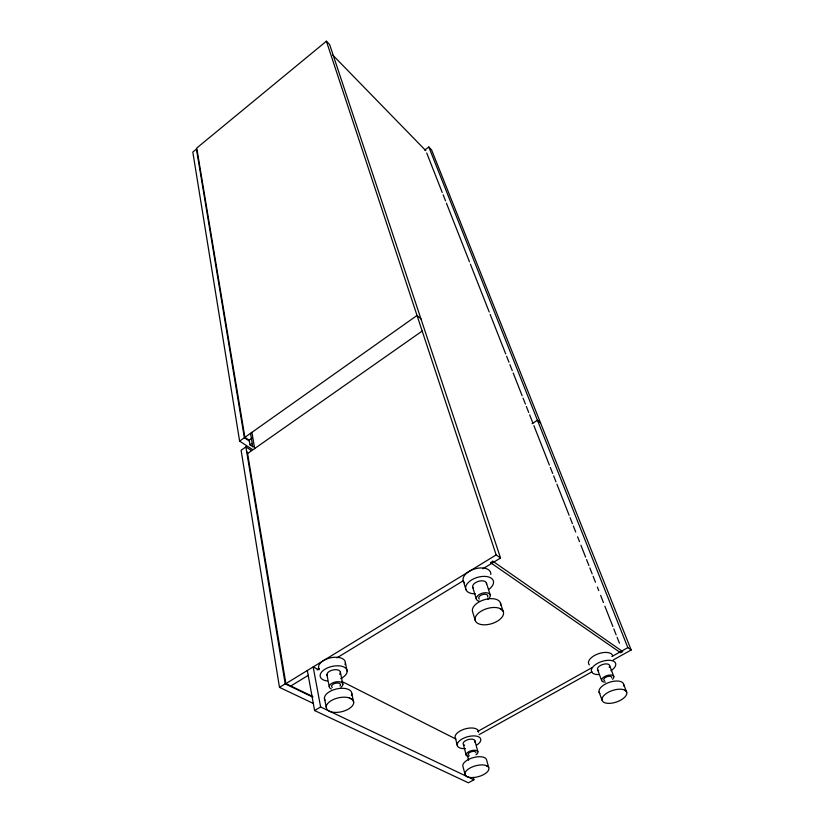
<?xml version="1.0" encoding="UTF-8"?>
<svg xmlns="http://www.w3.org/2000/svg" width="824" height="824" viewBox="0 0 824 824"><rect width="100%" height="100%" fill="white"/><g stroke="black" fill="none" stroke-linecap="round" stroke-linejoin="round"><path stroke-width="1.24" d="M482.874 568.787L500.549 558.003L329.651 44.568L326.397 41.2L196.74 148.042L244.893 437.328L249.167 440.14L249.96 444.847L253.184 446.958M424.731 150.102L428.799 147.002L431.529 149.814L631.184 649.981L613.283 659.942M239.619 441.118L244.357 437.76L196.442 149.082L192.816 152.069L239.619 441.118L252.474 449.502M244.893 437.328L417.037 315.468L420.961 318.878M249.167 440.14L252.165 438.018M251.258 450.419L245.882 446.917L241.102 450.285L279.48 687.37L313.017 703.294M249.96 444.847L252.051 443.363M247.581 453.53L422.187 331.052M532.046 423.701L537.433 420.219L540.544 422.928M279.48 687.37L285.207 683.858L312.883 697.145M247.355 452.118L285.887 683.621L496.161 554.913L500.549 558.003M290.81 685.99L308.372 675.268M317.147 669.912L319.362 668.563M336.903 657.861L463.212 580.786M314.613 710.556L320.618 706.971L473.913 779.803L468.392 782.8L314.613 710.556L307.321 670.499M477.529 731.527L591.735 667.79M611.892 656.532L627.847 647.633L631.184 649.981M479.063 734.689L592.034 671.776M486.418 765.712L487.684 766.341A12.37 5.593 -15.6 0 1 480.969 775.817A12.37 5.593 -15.6 0 1 465.251 774.993M350.035 698.289L351.663 699.092L349.407 697.98M624.798 690.224L625.952 690.986A12.988 6.077 -18.6 0 1 617.578 701.615A12.988 6.077 -18.6 0 1 602.097 700.245L599.079 692.078M500.549 608.926L502.043 609.904L499.983 608.545M285.887 683.621L312.718 696.517M487.684 766.341L485.923 765.465A12.339 5.583 -15.6 0 0 472.945 766.66A12.339 5.583 -15.6 0 0 464.921 773.561L465.23 774.993L463.037 766.794A12.309 5.624 -15.6 0 1 472.265 757.905A12.309 5.624 -15.6 0 1 486.428 759.368L488.714 767.546M318.878 669.809L313.161 666.925L320.618 706.971M341.723 681.345L455.96 739.066M625.952 690.986L624.365 689.935A12.947 6.067 -18.6 0 0 611.243 690.934A12.947 6.067 -18.6 0 0 602.035 698.597L602.076 700.245M244.357 437.76L249.703 441.273M332.865 55.198L425.761 150.607M428.799 147.002L627.847 647.633M426.708 152.996L442.22 192.456M443.158 194.845L445.506 200.819M446.443 203.219L469.484 261.805M470.422 264.195L489.229 312.028M490.167 314.418L505.678 353.877M506.616 356.267L508.974 362.241M509.912 364.63L512.26 370.615M513.197 373.004L522.138 395.726M523.075 398.116L525.424 404.09M526.361 406.479L528.72 412.464M529.657 414.853L532.943 423.227M533.89 425.617L549.402 465.076M550.339 467.466L552.688 473.44M553.635 475.829L555.984 481.813M556.921 484.203L569.147 515.288M570.084 517.678L572.433 523.662M573.37 526.052L575.729 532.036M577.603 536.815L579.488 541.595M580.899 545.179L585.596 557.137M586.534 559.537L588.892 565.511M589.829 567.901L592.178 573.885M593.115 576.275L595.474 582.249M597.349 587.038L598.76 590.623M600.644 595.402L603.456 602.581M604.868 606.165L612.86 626.487M613.808 628.887L616.156 634.861M617.094 637.251L619.442 643.235M623.624 684.25L626.755 692.387M609.606 665.545L613.829 676.607M597.503 669.418L601.633 680.511M324.429 698.422L326.706 709.093A14.039 7.128 -12.9 0 0 345.524 710.504A14.039 7.128 -12.9 0 0 351.724 699.061M326.397 41.2L496.161 554.913M500.405 602.911L503.237 611.676M486.407 582.939L490.187 594.835M472.749 587.388L476.406 599.306M463.376 581.157L465.921 589.603M502.115 609.863A14.708 7.9 -16.8 0 1 493.916 622.893A14.708 7.9 -16.8 0 1 475.324 620.709L472.646 611.902A14.626 7.931 -16.9 0 1 485.552 599.378A14.626 7.931 -16.9 0 1 500.652 604.991M474.779 740.477L477.868 751.601M467.28 755.34L468.609 760.233M473.254 777.351L473.913 779.803M466.26 755.289L463.243 744.154A6.077 2.853 -15.5 0 1 469.32 739.303A6.077 2.853 -15.5 0 1 474.614 742.033M457.485 745.988L455.373 738.077A12.092 5.737 -15.5 0 1 465.9 728.694A12.092 5.737 -15.5 0 1 478.559 732.248M345.39 662.651L347.151 671.148M351.807 693.54L353.651 702.378M340.415 672.322L342.856 684.332M326.922 674.702L329.26 686.742M251.897 432.363L254.688 448.544M250.496 433.362L252.783 446.721M245.882 446.917L285.207 683.858M475.314 620.719L475.015 618.659M604.548 680.624A4.171 1.998 -18.7 0 1 606.711 676.803A4.171 1.998 -18.7 0 1 611.686 677.843M605.372 682.107A6.417 3.08 -18.7 0 1 602.272 678.451A6.417 3.08 -18.7 0 1 611.058 675.011A6.417 3.08 -18.7 0 1 612.582 679.285M598.718 670.664A6.376 3.1 -18.7 0 1 599.048 666.42A6.376 3.1 -18.7 0 1 606.855 663.917A6.376 3.1 -18.7 0 1 609.183 667.306M598.924 674.578A12.741 6.201 -18.7 0 1 593.229 666.575A12.741 6.201 -18.7 0 1 611.83 660.601A12.741 6.201 -18.7 0 1 610.944 670.715M589.387 664.916A12.679 6.221 -18.8 0 1 597.452 654.101A12.679 6.221 -18.8 0 1 612.665 655.76M599.893 693.478A12.916 6.118 -18.6 0 1 609.812 682.179A12.916 6.118 -18.6 0 1 623.593 685.918M479.197 599.1A4.717 2.585 -16.9 0 1 482.967 594.465A4.717 2.585 -16.9 0 1 487.623 597.019M479.434 601.283A7.261 3.986 -16.9 0 1 477.755 595.649A7.261 3.986 -16.9 0 1 488.127 593.074A7.261 3.986 -16.9 0 1 487.952 599.172M473.347 588.284A7.2 4.007 -16.9 0 1 478.167 581.394A7.2 4.007 -16.9 0 1 486.551 583.989M475.263 593.826A14.399 8.003 -16.9 0 1 467.239 583.722A14.399 8.003 -16.9 0 1 488.241 576.862A14.399 8.003 -16.9 0 1 488.807 589.407M464.571 582.959A14.317 8.034 -16.9 0 1 474.109 569.137A14.317 8.034 -16.9 0 1 490.795 574.421M475.057 618.7A14.708 7.9 -16.8 0 1 484.708 609.399A14.708 7.9 -16.8 0 1 500.127 608.565M332.299 687.401A4.511 2.338 -12.8 0 1 333.123 684.229A4.511 2.338 -12.8 0 1 338.818 683.22A4.511 2.338 -12.8 0 1 339.941 686.042M331.392 688.957A6.932 3.595 -12.8 0 1 331.104 683.817A6.932 3.595 -12.8 0 1 340.745 682.097A6.932 3.595 -12.8 0 1 340.992 687.247M327.2 675.608A6.88 3.615 -12.8 0 1 334.369 669.716A6.88 3.615 -12.8 0 1 339.601 674.31M327.313 680.995A13.761 7.241 -12.8 0 1 323.018 670.623A13.761 7.241 -12.8 0 1 343.742 666.925A13.761 7.241 -12.8 0 1 340.724 678.595M319.104 669.16A13.689 7.272 -12.7 0 1 331.588 657.604A13.689 7.272 -12.7 0 1 345.009 664.628M326.16 707.363A14.039 7.128 -12.9 0 1 334.369 699.092A14.039 7.128 -12.9 0 1 349.561 697.99M324.996 700.215A13.967 7.159 -12.9 0 1 337.788 688.689A13.967 7.159 -12.9 0 1 351.405 695.487M469.196 755.33A3.976 1.844 -15.5 0 1 470.782 751.931A3.976 1.844 -15.5 0 1 475.922 752.724M468.846 756.576A6.118 2.833 -15.5 0 1 467.373 752.652A6.118 2.833 -15.5 0 1 476.118 750.427A6.118 2.833 -15.5 0 1 476.025 754.753M464.643 745.215A6.077 2.853 -15.5 0 1 463.757 744.772M465.426 748.635A12.154 5.706 -15.5 0 1 458.546 741.765A12.154 5.706 -15.5 0 1 476.262 736.1A12.154 5.706 -15.5 0 1 476.869 744.978M492.803 561.206L490.486 562.627L620.626 652.783L622.738 651.599L492.803 561.206"/></g></svg>
